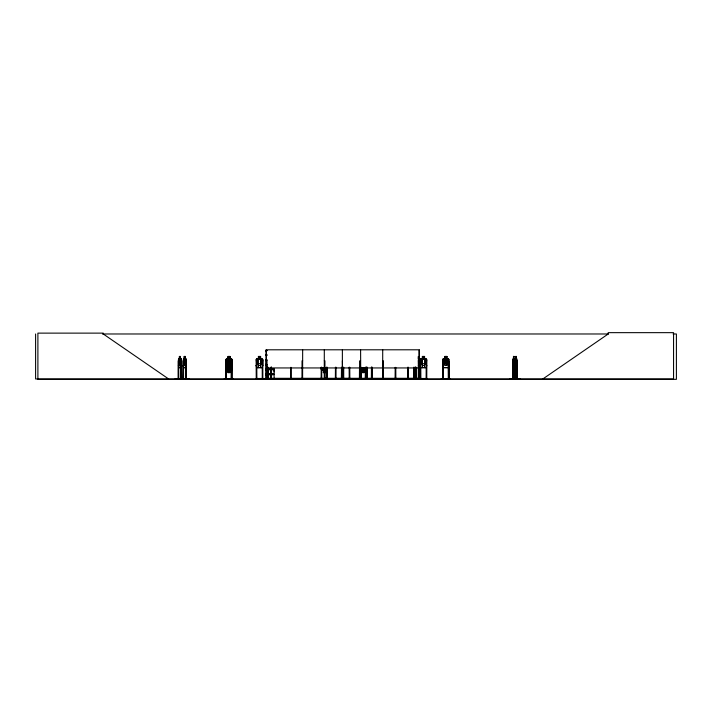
<?xml version="1.0" encoding="UTF-8"?>
<svg xmlns="http://www.w3.org/2000/svg" width="712" height="712" viewBox="0 0 712 712"><rect width="100%" height="100%" fill="white"/><g stroke="black" fill="none" stroke-linecap="round" stroke-linejoin="round"><path stroke-width="1.07" d="M274.12 371.842L274.12 369.75L265.638 369.75M274.245 378.624L262.799 378.873L262.835 359.453L262.052 358.67L260.53 358.67M416.102 378.953L416.039 378.303M422.901 378.953L412.907 378.624L422.795 378.918M342.303 378.303L342.178 378.962L342.481 374.61L341.742 378.909M342.276 376.755L342.445 374.61M513.539 358.67L512.862 359.498L513.112 367.668L514.571 367.668L514.696 365.443M514.571 367.668L514.785 365.452M516.645 367.668L516.636 358.67M509.623 378.953L520.321 378.624M181.284 365.443L180.982 367.668L181.382 359.453L180.359 358.67M185.823 367.668L186.152 365.452M175.205 378.624L189.134 378.624M181.373 378.624L181.382 359.453M341.591 378.909L342.365 374.61L343.709 378.909L343.709 367.223M341.324 378.909L342.33 374.61L341.377 378.909L341.493 367.223M512.934 359.498L513.121 358.741L514.553 358.741M515.257 358.67L515.007 359.498L515.266 358.741M417.891 378.624L418.006 378.401M226.799 361.482L226.096 363.636L226.754 361.402L231.507 361.402L232.13 363.627M231.329 367.597L232.005 365.443M232.103 365.452L231.373 367.668L226.621 367.668L225.989 365.452L226.701 367.597M448.952 365.452L448.213 367.668L443.362 367.668M362.372 378.909L358.421 378.918L374.031 378.624M262.835 365.452L262.069 367.668L256.827 367.668L256.142 365.452M426.835 365.452L426.07 367.668L420.828 367.668L420.133 365.452L420.214 359.498L420.845 358.67L422.447 358.67L422.367 356.436L424.601 356.436L424.53 367.668M227.217 378.909L224.325 378.918M319.635 378.909L328.766 378.624L325.954 378.918M178.516 378.962L178.436 359.462L179.469 358.67L179.397 356.436L180.421 356.436L180.866 363.654L180.394 365.443L179.495 365.443L179.015 363.654L179.469 356.436M178.472 359.498L178.81 358.67M183.34 378.962L183.651 358.67M443.932 378.909L441.315 378.918L450.367 378.918L447.786 378.918M418.345 361.269L419.012 359.56L418.469 359.56M407.175 378.624L408.047 378.597M407.745 378.918L407.736 367.223L407.665 378.962M256.026 378.873L256.854 378.303M265.905 378.953L266.021 378.303L420.845 378.303M266.261 378.909L266.324 360.824M342.677 378.918L342.365 360.824M359.409 378.873L359.507 367.374M418.407 358.67L419.448 358.67L419.982 359.453L419.982 378.962L420.142 359.462M418.353 365.443L419.119 363.654M362.363 367.81L361.678 369.635L363.138 367.552L364.633 369.599L363.868 367.819M323.551 367.81C321.148 370.382 324.467 370.044 324.405 367.552C324.378 370.026 327.556 370.382 325.215 367.819M228.116 363.636L227.11 365.425L227.11 369.59L228.116 370.338L228.08 372.643L230.11 372.643L230.038 370.338M230.012 365.443L231.017 363.654L231.017 359.489L230.012 358.741L229.976 356.507L228.089 356.507L228.116 358.741L227.101 359.489L227.101 363.654L228.116 365.443L230.012 365.425L230.012 369.59L228.116 369.59L228.116 365.425M365.256 370.338L365.799 369.581M365.283 370.409L365.906 369.617L365.843 367.606M226.478 378.962L226.514 360.824L225.855 360.824L225.855 378.962L225.989 359.462L226.665 358.67L228.045 358.67L228.018 356.436L230.074 356.436L230.074 358.67L231.382 358.67L232.103 359.453L232.13 369.617L231.453 370.409L226.745 370.409L226.024 369.626L226.024 359.462L226.701 358.741M326.701 370.338L327.342 369.581M442.766 378.962L442.748 359.462L443.407 358.67M442.748 359.462L443.442 358.741L448.195 358.741M256.213 359.498L256.881 358.741L262.016 358.741M326.301 369.59L325.286 370.338L325.384 372.643L323.328 372.643M542.847 378.962L608.208 333.981L608.208 332.655L673.561 332.655L673.561 378.962L35.6 378.962L35.6 333.981M258.447 358.741L257.335 359.489L257.335 363.654L258.447 365.443L260.53 365.443L261.651 363.654L261.651 359.489L260.53 358.741M422.447 358.741L421.326 359.489L421.326 363.654L422.447 365.443L424.53 365.443L425.642 363.654L425.642 359.489L424.53 358.741M382.531 378.918L382.647 378.303M265.62 364.517L266.893 364.722M102.421 333.981L608.546 333.981M673.062 333.981L676.4 333.981L676.4 379.345L37.896 379.345L37.896 333.127L103.258 333.127L103.258 333.981L168.611 378.962M265.629 350.455L266.893 350.446M265.629 350.615L266.875 350.615M265.647 350.874L266.902 350.874M265.638 354.647L266.893 354.647M265.585 354.932L266.84 354.932M265.585 355.19L266.84 355.19M265.638 355.484L266.893 355.484M184.337 356.507L183.856 363.654L184.337 365.443L185.227 365.443L185.707 363.654L185.262 356.436L184.239 356.436L184.266 358.741M418.407 356.436L418.416 358.741L419.119 359.489M443.38 358.67L444.822 358.67L444.786 356.436L446.887 356.436L446.887 358.67L448.222 358.67L448.952 359.453L448.943 378.962M514.162 356.436L513.468 356.436L513.468 358.67M179.433 356.507L180.394 356.507M184.266 356.507L185.227 356.507M258.447 356.507L260.53 356.507L260.53 367.668M424.53 356.507L422.447 356.507L422.447 367.668M444.858 356.507L446.816 356.507M513.486 356.507L514.144 356.507M515.63 356.507L516.28 356.507M185.067 356.881L184.497 356.881L184.497 357.629L185.067 357.629M513.592 356.881L513.592 357.629M515.737 356.881L515.737 357.629M183.58 358.67L184.301 358.67M185.191 358.67L186.215 359.453L186.197 378.962M258.447 358.67L256.854 358.67L256.142 359.462L256.24 378.962M424.53 358.67L426.052 358.67L426.835 359.453L426.755 378.962M514.091 358.67L514.767 359.489L514.803 378.962M515.185 358.67L515.684 358.67M516.236 358.67L516.93 359.453L516.939 378.962M178.756 358.741L181.026 358.741M183.598 358.741L185.868 358.741M226.665 358.741L231.356 358.741M419.421 358.741L418.353 358.741L418.353 356.507M420.881 358.741L426.016 358.741M515.194 358.741L516.698 358.741M183.34 359.462L183.215 378.962M448.925 359.453L448.16 358.741M512.845 359.462L512.889 378.962L512.854 378.303L513.352 378.962L513.308 367.223M258.447 359.489L260.53 359.489M422.447 359.489L424.53 359.489M265.638 359.649L266.893 359.649M265.585 359.943L266.84 359.943M265.585 360.201L266.84 360.201M265.638 360.495L266.893 360.495M181.266 360.824L180.973 378.962M186.117 360.824L185.823 378.962M231.284 378.962L231.347 360.824L232.005 360.824L231.809 378.962M256.169 360.824L256.783 360.824L256.854 378.962M262.826 360.824L262.212 360.824L262.283 378.962M266.083 360.824L266.991 360.824L267.062 378.962M302.662 360.824L302.048 360.824L301.977 378.962M324.307 360.824L324.921 360.824L324.894 378.962M360.601 360.824L359.987 360.824L360.05 378.962M382.718 360.824L383.332 360.824L383.296 378.962M418.389 360.824L419.012 360.824M419.377 360.824L420.774 360.824L420.845 378.962M426.826 360.824L426.212 360.824L426.141 378.962M443.442 378.962L443.371 360.824L442.713 360.824L442.65 378.962M178.507 361.571L181.4 361.571M230.012 363.636L228.116 363.654L228.116 359.489L230.012 359.489L230.012 363.654L231.017 365.425L231.017 369.59L230.012 370.338L230.012 372.572M258.447 363.654L260.53 363.654M422.447 363.654L424.53 363.654M266.902 364.402L265.647 364.402L266.875 364.517M265.629 364.873L266.875 364.9M265.647 365.14L266.902 365.14M183.278 365.452L183.643 367.668M181.026 367.597L178.756 367.597L178.436 365.452L178.819 367.668L181.07 367.668M183.598 367.597L185.868 367.597M226.665 367.597L231.356 367.597M262.016 367.597L256.881 367.597L256.213 365.443M420.881 367.597L426.016 367.597M448.195 367.597L443.416 367.597L442.793 365.443L443.389 367.668M513.049 367.597L514.553 367.597M515.194 367.597L516.698 367.597M185.885 367.668L183.571 367.668L183.313 365.443M515.248 367.668L515.079 365.443L515.177 367.668L516.716 367.668M266.377 367.944L419.003 367.944M265.638 368.914L274.129 368.914M265.585 369.208L274.191 369.208M265.585 369.466L274.191 369.466M226.024 369.626L226.799 370.338M360.388 367.623L360.432 369.626M361.037 370.409L365.327 370.409M364.081 372.643L362.212 372.643L362.274 370.338M265.638 373.925L274.129 373.925L274.129 369.75M265.585 374.209L274.191 374.209M265.585 374.468L274.191 374.468M265.638 374.761L274.129 374.761L274.129 378.784M178.178 378.303L178.765 378.303M181.32 378.303L180.732 378.303L180.759 378.962L180.786 366.155M182.993 378.303L183.58 378.303M185.583 378.303L186.179 378.303M225.793 378.303L226.576 378.303M231.284 378.303L232.067 378.303M262.897 378.303L262.141 378.303L262.141 378.962M426.141 378.303L426.897 378.303L426.915 378.962M442.65 378.303L443.442 378.303M448.248 378.303L449.032 378.303M514.545 378.303L515.497 378.303M516.689 378.303L517.179 378.303M256.854 378.49L262.141 378.49M336.126 378.49L349.076 378.49M408.385 378.49L426.141 378.49M233.5 378.909L224.378 378.597L227.27 378.962M328.766 378.624L325.865 378.962M441.36 378.624L443.985 378.962M450.322 378.624L447.697 378.962M302.76 378.873L302.733 378.303M364.126 378.918L368.389 378.588L364.046 378.962M395.952 378.909L395.863 378.303M419.137 378.597L419.003 349.797L266.377 349.797L266.439 378.962M360.744 378.615L360.601 349.797M349.841 378.588L349.761 367.223M326.897 367.374L326.95 378.962L327.102 378.303M326.176 378.918L326.212 378.303M362.319 370.338L361.402 369.59L361.402 367.508M178.133 378.909L178.231 360.824L178.703 360.824L178.73 378.962M231.329 358.741L232.032 359.489L231.97 378.962M322.073 370.338L321.397 369.59L321.397 367.606L321.299 369.626L322.047 370.409L326.763 370.409L327.404 369.617L327.342 367.606M360.388 369.626L361.073 370.409M418.531 364.615L419.057 364.606L418.362 362.853M185.814 358.67L186.188 359.489M180.973 358.67L181.284 359.489M231.427 361.482L232.032 363.636M514.491 358.67L514.696 359.489M343.3 378.588L342.641 374.61L343.656 378.909M342.668 374.61L343.442 378.909M513.174 363.654L513.486 365.443L514.073 365.443L514.091 356.436M342.641 376.755L342.552 374.61L342.926 378.909L343.024 378.303M517.046 378.962L517.135 360.824L516.716 378.962M516.85 378.303L516.823 378.962M516.307 358.67L516.307 356.436L515.613 356.436L515.63 365.443L516.209 365.443L516.52 363.654L516.236 356.436M515.702 356.507L515.702 358.741M515.443 367.223L515.461 378.962M515.274 367.223L515.328 378.962M515.239 378.962L515.221 360.824L514.589 360.824L514.571 378.962M515.061 359.462L515.034 378.962M514.821 367.223L514.874 378.962M513.539 356.436L513.094 378.962M448.969 378.962L448.969 360.824L448.311 360.824L448.338 378.962M448.791 378.303L448.8 378.962M448.4 360.824L448.498 378.962M446.851 356.436L446.816 358.741L447.821 359.489L447.821 363.654L446.789 365.443L444.858 365.443L443.825 363.654L443.825 359.489L444.858 358.741L444.822 356.436M443.282 360.824L443.202 378.962M442.882 378.303L442.9 378.962M426.283 378.303L426.283 378.962M420.712 378.303L420.712 378.962M420.231 378.303L420.231 378.962M419.875 359.489L419.875 365.443M419.858 378.303L419.831 378.962M419.617 360.824L419.617 378.962M419.51 360.824L419.466 378.962L419.386 349.797M418.932 378.303L418.941 378.962M418.469 378.303L418.46 378.962M418.353 359.489L418.318 378.962M415.986 367.223L415.968 378.962M415.817 367.223L415.861 378.962M415.666 378.303L415.639 378.962M415.568 367.223L415.568 378.962M415.399 367.223L415.399 378.962M414.42 378.303L414.42 378.962M414.348 367.223L414.286 378.962L414.233 378.303M413.814 378.303L413.814 378.962M413.708 367.223L413.663 378.962L413.636 378.303M408.35 367.223L408.412 378.962M408.234 378.303L408.243 378.962M395.792 367.374L395.845 378.962M395.187 367.374L395.115 378.962M383.403 378.303L383.403 378.962M382.718 349.797L382.664 378.962M372.136 378.303L372.136 378.962M372.073 367.223L372.002 378.962M371.94 367.223L371.869 378.962M371.673 378.303L371.673 378.962L371.575 367.223M371.442 367.223L371.379 378.962M367.089 367.223L367.152 378.962M366.956 367.223L367.018 378.962M366.876 378.303L366.858 378.962M366.662 378.303L366.689 378.962M366.582 367.223L366.582 378.962M366.449 367.223L366.449 378.962M366.084 378.303L366.084 378.962M365.888 367.223L365.95 378.962M365.808 378.303L365.79 378.962M365.621 378.303L365.603 378.962M365.523 369.359L365.47 378.962M365.389 367.223L365.327 378.962M364.936 367.508L364.037 372.643M364.019 367.508L364.019 369.59L362.319 369.59L362.319 367.508M362.426 378.962L358.456 378.873M361.144 378.303L361.144 378.962L361.091 369.359M360.948 367.223L360.851 378.962M360.45 367.223L360.486 378.962M360.388 378.303L360.388 378.962M360.121 360.824L360.192 378.962M359.916 378.303L359.916 378.962M359.578 378.303L359.578 378.962M349.69 378.303L349.69 378.962M349.147 367.223L349.218 378.962M349.076 378.303L349.076 378.962M343.095 367.223L343.095 378.962M342.374 349.797L342.365 378.962M342.107 367.223L342.107 378.962M341.564 378.303L341.609 378.962M336.126 378.303L336.126 378.962M336.055 367.223L335.984 378.962M335.512 378.303L335.512 378.962M335.441 367.223L335.37 378.962M327.342 378.303L327.342 378.962L327.182 367.223M326.826 378.303L326.799 378.962M326.621 367.223L326.657 378.962M326.559 378.303L326.559 378.962M326.283 367.374L326.283 378.962M325.286 367.508L325.286 369.59L323.39 369.59L323.39 367.508M324.992 378.303L324.992 378.962M324.378 378.303L324.378 378.962M324.307 349.797L324.263 378.962M323.355 372.643L323.39 370.338L322.385 369.59L322.385 367.508M321.851 378.303L321.851 378.962M321.69 367.223L321.753 378.962M321.593 378.303L321.61 378.962M321.308 378.303L321.326 378.962M321.228 367.223L321.13 378.962M321.067 378.303L321.067 378.962M302.662 349.797L302.6 378.962M302.119 378.303L302.208 378.962M291.288 378.303L291.297 378.962L291.226 367.374M290.612 367.374L290.558 378.962M271.495 367.223L271.495 378.962M271.299 367.223L271.299 378.962M271.138 367.223L271.103 378.962M270.96 378.303L270.96 378.962M270.952 367.223L270.907 378.962M268.006 367.223L268.05 378.962M267.854 378.303L267.854 378.962M267.819 367.223L267.748 378.962M267.659 367.223L267.659 378.962M267.463 367.223L267.454 378.962M266.92 378.303L266.92 378.962M266.083 349.797L266.083 378.962M262.764 359.489L262.764 365.443M262.755 378.303L262.755 378.962M260.601 358.67L260.61 356.436L258.376 356.436L258.447 367.668M256.712 378.303L256.712 378.962M231.525 378.303L231.542 378.962M231.445 360.824L231.382 378.962M228.054 370.409L228.054 372.643M226.416 360.824L226.336 378.962M226.051 378.303L226.033 378.962M185.645 365.087L185.61 378.962M185.191 356.436L185.165 358.741M183.554 378.962L183.527 360.824L183.046 360.824L183.02 378.962M181.097 378.303L181.079 378.962M339.081 378.926L345.89 378.588L339.081 378.873M514.42 364.606L513.877 362.524C513.583 369.252 512.195 358.403 514.073 359.489L514.073 363.654L513.486 363.654L513.486 359.489L513.868 361.527L514.367 359.444L514.42 364.606M516.565 364.606L516.022 362.524C515.773 369.243 514.322 358.403 516.209 359.489L516.209 363.654L515.63 363.654L515.63 359.489L516.013 361.527L516.512 359.444L516.565 364.606M185.529 364.606L184.693 362.524L183.847 364.606L184.488 362.034L183.936 359.444L184.675 361.527L185.494 359.48L184.889 362.043L185.529 364.606M227.35 364.384L227.929 364.678L229.024 362.524C230.377 368.211 232.584 360.61 229.095 366.555L227.448 364.348M447.67 364.606L447.002 364.678L445.872 362.524C445.196 366.084 442.526 364.74 445.427 362.034C442.695 359.489 445.133 358.127 445.837 361.527C446.513 358.127 449.112 359.471 446.282 362.043L447.67 364.606M419.929 365.443L419.404 367.668L419.982 365.452M227.324 359.48L228.597 362.034L227.306 364.464L228.694 367.036C225.927 369.608 228.472 370.952 229.13 367.552C229.825 370.952 232.21 369.59 229.531 367.045L230.822 364.615L229.433 362.043C232.094 359.471 229.798 358.127 228.997 361.527L227.938 359.498L227.324 359.48M180.234 356.881L179.655 356.881L179.655 357.629L180.234 357.629L180.234 356.881M229.673 356.881L228.454 356.881L228.454 357.629L229.673 357.629L229.673 356.881M260.156 356.881L258.821 356.881L258.821 357.629L260.156 357.629L260.156 356.881M424.156 356.881L422.821 356.881L422.821 357.629L424.156 357.629L424.156 356.881M446.442 356.881L445.205 356.881L445.205 357.629L446.442 357.629L446.442 356.881M180.394 359.489L179.495 359.489L179.495 363.654L180.394 363.654L180.394 359.489M185.227 359.489L184.337 359.489L184.337 363.654L185.227 363.654L185.227 359.489M446.789 359.489L444.858 359.489L444.858 363.654L446.789 363.654L446.789 359.489M229.673 371.45L228.454 371.45L228.454 372.198L229.673 372.198L229.673 371.45M324.948 371.45L323.729 371.45L323.729 372.198L324.948 372.198L324.948 371.45M363.716 371.45L362.622 371.45L362.622 372.198L363.716 372.198L363.716 371.45"/></g></svg>
